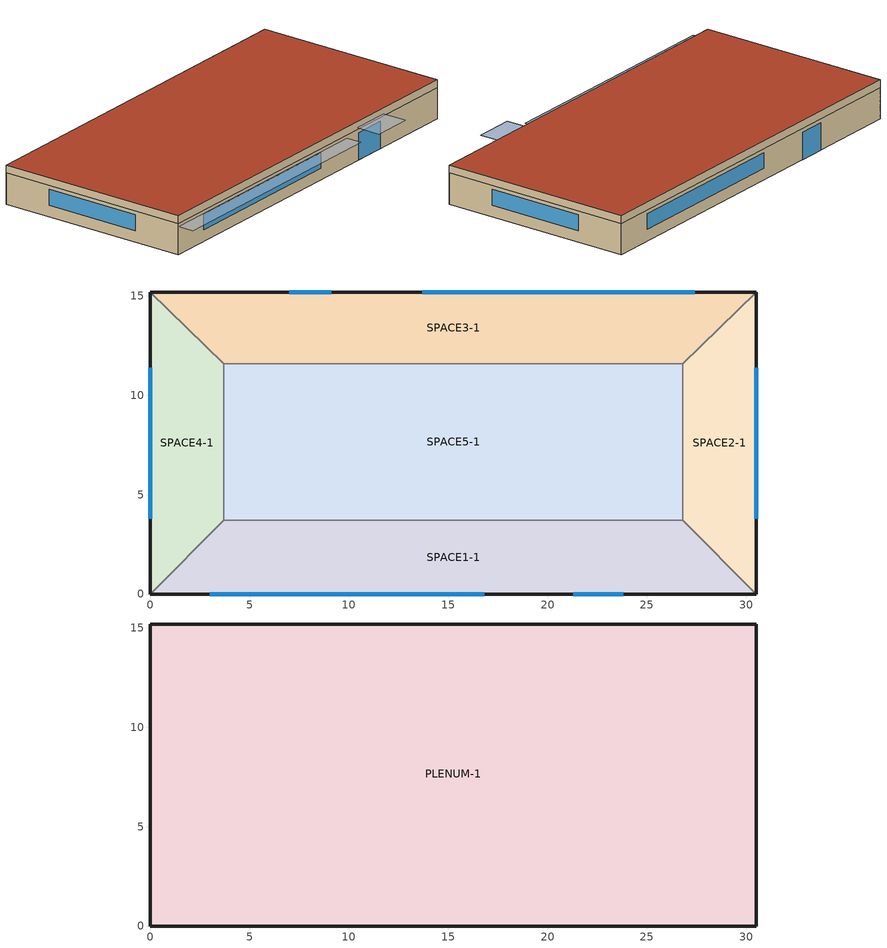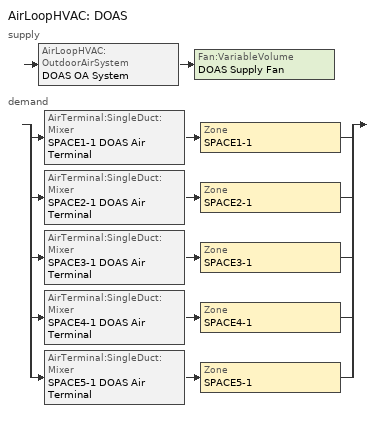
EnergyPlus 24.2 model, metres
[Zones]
SPACE3-1
 floor ground (FLOOR-SLAB-1): 26.8,11.6 3.7,11.6 0,15.2 30.5,15.2 z0
 wall outside (WALL-1): 30.5,15.2 0,15.2 z0:2.4
 wall to SPACE2-1 (INT-WALL-1): 26.8,11.6 30.5,15.2 z0:2.4
 wall to SPACE4-1 (INT-WALL-1): 0,15.2 3.7,11.6 z0:2.4
 wall to SPACE5-1 (INT-WALL-1): 3.7,11.6 26.8,11.6 z0:2.4
 window (Sgl Grey 3mm): 9.1,15.2 7,15.2 z0:2.1
 window (Dbl Clr 3mm/13mm Air): 27.4,15.2 13.7,15.2 z0.9:2.1
SPACE1-1
 floor ground (FLOOR-SLAB-1): 26.8,3.7 30.5,0 0,0 3.7,3.7 z0
 wall outside (WALL-1): 0,0 30.5,0 z0:2.4
 wall to SPACE2-1 (INT-WALL-1): 30.5,0 26.8,3.7 z0:2.4
 wall to SPACE4-1 (INT-WALL-1): 3.7,3.7 0,0 z0:2.4
 wall to SPACE5-1 (INT-WALL-1): 26.8,3.7 3.7,3.7 z0:2.4
 window (Sgl Grey 3mm): 21.3,0 23.8,0 z0:2.1
 window (Dbl Clr 3mm/13mm Air): 3,0 16.8,0 z0.9:2.1
SPACE2-1
 floor ground (FLOOR-SLAB-1): 26.8,11.6 30.5,15.2 30.5,0 26.8,3.7 z0
 wall outside (WALL-1): 30.5,0 30.5,15.2 z0:2.4
 wall to SPACE5-1 (INT-WALL-1): 26.8,11.6 26.8,3.7 z0:2.4
 window (Dbl Clr 3mm/13mm Air): 30.5,3.8 30.5,11.4 z0.9:2.1
SPACE4-1
 floor ground (FLOOR-SLAB-1): 3.7,3.7 0,0 0,15.2 3.7,11.6 z0
 wall outside (WALL-1): 0,15.2 0,0 z0:2.4
 wall to SPACE5-1 (INT-WALL-1): 3.7,3.7 3.7,11.6 z0:2.4
 window (Dbl Clr 3mm/13mm Air): 0,11.4 0,3.8 z0.9:2.1
SPACE5-1
 floor ground (FLOOR-SLAB-1): 26.8,11.6 26.8,3.7 3.7,3.7 3.7,11.6 z0
PLENUM-1
 floor to SPACE1-1 (CLNG-1): 26.8,3.7 30.5,0 0,0 3.7,3.7 z2.4
 floor to SPACE2-1 (CLNG-1): 26.8,11.6 30.5,15.2 30.5,0 26.8,3.7 z2.4
 floor to SPACE3-1 (CLNG-1): 26.8,11.6 3.7,11.6 0,15.2 30.5,15.2 z2.4
 floor to SPACE4-1 (CLNG-1): 3.7,3.7 0,0 0,15.2 3.7,11.6 z2.4
 floor to SPACE5-1 (CLNG-1): 26.8,11.6 26.8,3.7 3.7,3.7 3.7,11.6 z2.4
 wall outside (WALL-1): 30.5,15.2 0,15.2 0,0 30.5,0 30.5,15.2 z2.4:3
 roof outside (ROOF-1): 0,15.2 0,0 30.5,0 30.5,15.2 z3
shading: 0,-1.3 0,0 19.8,0 19.8,-1.3 z2.2; 21,-2 21,0 24.1,0 24.1,-2 z2.6
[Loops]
AirLoopHVAC 'DOAS'
 supply: AirLoopHVAC:OutdoorAirSystem 'DOAS OA System' > Fan:VariableVolume 'DOAS Supply Fan'
 demand: split
  | AirTerminal:SingleDuct:Mixer 'SPACE1-1 DOAS Air Terminal' > Zone 'SPACE1-1'
  | AirTerminal:SingleDuct:Mixer 'SPACE2-1 DOAS Air Terminal' > Zone 'SPACE2-1'
  | AirTerminal:SingleDuct:Mixer 'SPACE3-1 DOAS Air Terminal' > Zone 'SPACE3-1'
  | AirTerminal:SingleDuct:Mixer 'SPACE4-1 DOAS Air Terminal' > Zone 'SPACE4-1'
  | AirTerminal:SingleDuct:Mixer 'SPACE5-1 DOAS Air Terminal' > Zone 'SPACE5-1'
[Building]
FPFC with DOAS to Supply Side: Loads convergence tolerance value=0.04; Maximum number of warmup days=25; Minimum number of warmup days=6; North axis=30; Solar distribution=FullExterior; Temperature convergence tolerance value=0.4; Terrain=City
[Site:GroundTemperature:BuildingSurface]
22.03, 22.03, 22.13, 22.3, 22.43, 22.52, 22.62, 22.77, 22.78, 22.55, 22.44, 22.2
[Site:Location]
Miami Intl Ap FL USA WMO=722020: Elevation=11; Latitude=25.82; Longitude=-80.3; Time zone=-5
[SizingPeriod:DesignDay] Barometric pressure=101217; Day of month=21; Daylight saving time indicator=No; Humidity condition type=WetBulb; Rain indicator=No; Snow indicator=No; Solar model indicator=ASHRAEClearSky
Name | Daily dry bulb temperature range | Day type | Maximum dry bulb temperature | Month | Sky clearness | Wetbulb or dewpoint at maximum dry bulb | Wind direction | Wind speed
Miami Intl Ap Ann Clg .4% Condns DB=>MWB | 6.7 | SummerDesignDay | 33.2 | 7 | 1 | 25.3 | 140 | 4.5
Miami Intl Ap Ann Htg 99.6% Condns DB | 0 | WinterDesignDay | 8.7 | 1 | 0 | 8.7 | 340 | 3.8
[Construction]
CLNG-1: MAT-CLNG-1
Dbl Clr 3mm/13mm Air: CLEAR 3MM, AIR 13MM, CLEAR 3MM
FLOOR-SLAB-1: CC03
INT-WALL-1: GP02, AL21, GP02
ROOF-1: RG01, BR01, IN46, WD01
Sgl Grey 3mm: GREY 3MM
WALL-1: WD01, PW03, IN02, GP01
[Material] Thermal absorptance=0.9
Name | Conductivity | Density | Roughness | Solar absorptance | Specific heat | Thickness | Visible absorptance
BR01 | 0.162 | 1121 | VeryRough | 0.7 | 1464 | 0.0095 | 0.7
CC03 | 1.31 | 2243 | MediumRough | 0.65 | 837 | 0.1016 | 0.65
GP01 | 0.16 | 801 | MediumSmooth | 0.75 | 837 | 0.0127 | 0.75
GP02 | 0.16 | 801 | MediumSmooth | 0.75 | 837 | 0.0159 | 0.75
IN02 | 0.043 | 10 | Rough | 0.75 | 837 | 0.0901 | 0.75
IN46 | 0.023 | 24 | VeryRough | 0.5 | 1590 | 0.0762 | 0.5
PW03 | 0.115 | 545 | MediumSmooth | 0.78 | 1213 | 0.0127 | 0.78
RG01 | 1.442 | 881 | Rough | 0.65 | 1674 | 0.0127 | 0.65
WD01 | 0.115 | 513 | MediumSmooth | 0.78 | 1381 | 0.0191 | 0.78
[Material:AirGap]
AL21: Thermal resistance=0.157
[Material:NoMass]
MAT-CLNG-1: Roughness=Rough; Solar absorptance=0.65; Thermal absorptance=0.65; Thermal resistance=0.652259; Visible absorptance=0.65
[WindowMaterial:Gas]
AIR 13MM: Gas type=Air; Thickness=0.0127
[WindowMaterial:Glazing] Back side infrared hemispherical emissivity=0.84; Conductivity=0.9; Front side infrared hemispherical emissivity=0.84; Infrared transmittance at normal incidence=0; Optical data type=SpectralAverage; Thickness=0.003
Name | Back side solar reflectance at normal incidence | Back side visible reflectance at normal incidence | Front side solar reflectance at normal incidence | Front side visible reflectance at normal incidence | Solar transmittance at normal incidence | Visible transmittance at normal incidence
CLEAR 3MM | 0.075 | 0.081 | 0.075 | 0.081 | 0.837 | 0.898
GREY 3MM | 0.061 | 0.061 | 0.061 | 0.061 | 0.626 | 0.611
[AirLoopHVAC]
DOAS: Design supply air flow rate=Autosize
[AirTerminal:SingleDuct:Mixer] Per person ventilation rate mode=CurrentOccupancy
Name | Design specification outdoor air object | Mixer connection type | Zonehvac unit object
SPACE1-1 DOAS Air Terminal | SZ DSOA SPACE1-1 | InletSide | SPACE1-1 PTAC
SPACE2-1 DOAS Air Terminal | SZ DSOA SPACE2-1 | InletSide | SPACE2-1 PTAC
SPACE3-1 DOAS Air Terminal | SZ DSOA SPACE3-1 | InletSide | SPACE3-1 PTAC
SPACE4-1 DOAS Air Terminal | SZ DSOA SPACE4-1 | SupplySide | SPACE4-1 PTAC
SPACE5-1 DOAS Air Terminal | SZ DSOA SPACE5-1 | SupplySide | SPACE5-1 PTAC
[AvailabilityManager:Scheduled]
DOAS Availability: Schedule=FanAvailSched
[Coil:Cooling:DX:SingleSpeed] 2023 rated evaporator fan power per volume flow rate=934.4; Availability schedule=FanAvailSched; Energy input ratio function of flow fraction curve=HPACEIRFFF; Energy input ratio function of temperature curve=HPACEIRFT; Gross rated cooling cop=3; Gross rated sensible heat ratio=Autosize; Gross rated total cooling capacity=Autosize; Part load fraction correlation curve=HPACPLFFPLR; Rated air flow rate=Autosize; Total cooling capacity function of flow fraction curve=HPACCoolCapFFF; Total cooling capacity function of temperature curve=HPACCoolCapFT
SPACE1-1 PTAC CCoil; SPACE2-1 PTAC CCoil; SPACE3-1 PTAC CCoil; SPACE4-1 PTAC CCoil; SPACE5-1 PTAC CCoil
[Coil:Heating:Fuel] Availability schedule=FanAvailSched; Burner efficiency=0.8; Fuel type=NaturalGas; Nominal capacity=Autosize
SPACE1-1 Heating Coil; SPACE2-1 Heating Coil; SPACE3-1 Heating Coil; SPACE4-1 Heating Coil; SPACE5-1 Heating Coil
[Controller:OutdoorAir]
DOAS OA Controller: Economizer control action type=ModulateFlow; Economizer control type=NoEconomizer; Economizer minimum limit dry bulb temperature=12.2; Lockout type=NoLockout; Maximum outdoor air flow rate=Autosize; Minimum limit type=ProportionalMinimum; Minimum outdoor air flow rate=Autosize
[DesignSpecification:OutdoorAir] Outdoor air flow per person=0.0025; Outdoor air flow per zone=0; Outdoor air flow per zone floor area=0.0003; Outdoor air method=Sum
SZ DSOA SPACE1-1; SZ DSOA SPACE2-1; SZ DSOA SPACE3-1; SZ DSOA SPACE4-1; SZ DSOA SPACE5-1
[DesignSpecification:ZoneAirDistribution]
ZoneAirDistribution: Zone air distribution effectiveness in cooling mode=1; Zone air distribution effectiveness in heating mode=1; Zone secondary recirculation fraction=0
[ElectricEquipment] Design level calculation method=EquipmentLevel; Fraction latent=0; Fraction lost=0; Fraction radiant=0.3; Schedule=EQUIP-1
Name | Design level | Zone or zonelist or space or spacelist
SPACE1-1 ElecEq 1 | 1056 | SPACE1-1
SPACE2-1 ElecEq 1 | 456 | SPACE2-1
SPACE3-1 ElecEq 1 | 1056 | SPACE3-1
SPACE4-1 ElecEq 1 | 456 | SPACE4-1
SPACE5-1 ElecEq 1 | 1976 | SPACE5-1
[Fan:OnOff] Availability schedule=FanAvailSched; Fan total efficiency=0.7; Maximum flow rate=Autosize; Motor efficiency=0.9; Motor in airstream fraction=1; Pressure rise=75
SPACE1-1 Supply Fan; SPACE2-1 Supply Fan; SPACE3-1 Supply Fan; SPACE4-1 Supply Fan; SPACE5-1 Supply Fan
[Fan:VariableVolume]
DOAS Supply Fan: Availability schedule=FanAvailSched; Fan power coefficient 1=0.00153024; Fan power coefficient 2=0.00520806; Fan power coefficient 3=1.10862; Fan power coefficient 4=-0.116356; Fan power coefficient 5=0; Fan power minimum flow fraction=0; Fan power minimum flow rate input method=Fraction; Fan total efficiency=0.7; Maximum flow rate=Autosize; Motor efficiency=0.9; Motor in airstream fraction=1; Pressure rise=1000
[HeatExchanger:AirToAir:SensibleAndLatent]
DOAS Heat Recovery: Availability schedule=HVACTemplate-Always 1; Economizer lockout=Yes; Frost control type=MinimumExhaustTemperature; Heat exchanger type=Plate; Initial defrost time fraction=0.083; Latent effectiveness at 100 cooling air flow=0.65; Latent effectiveness at 100 heating air flow=0.65; Latent effectiveness of cooling air flow curve=LatEffectivenessTable; Latent effectiveness of heating air flow curve=LatEffectivenessTable; Nominal electric power=0; Nominal supply air flow rate=Autosize; Rate of defrost time fraction increase=0.012; Sensible effectiveness at 100 cooling air flow=0.7; Sensible effectiveness at 100 heating air flow=0.7; Sensible effectiveness of cooling air flow curve=SenEffectivenessTable; Sensible effectiveness of heating air flow curve=SenEffectivenessTable; Supply air outlet temperature control=No; Threshold temperature=1.7
[Lights] Design level calculation method=LightingLevel; End use subcategory=GeneralLights; Fraction radiant=0.59; Fraction replaceable=0; Fraction visible=0.2; Return air fraction=0; Schedule=LIGHTS-1
Name | Lighting level | Zone or zonelist or space or spacelist
SPACE1-1 Lights 1 | 1584 | SPACE1-1
SPACE2-1 Lights 1 | 684 | SPACE2-1
SPACE3-1 Lights 1 | 1584 | SPACE3-1
SPACE4-1 Lights 1 | 684 | SPACE4-1
SPACE5-1 Lights 1 | 2964 | SPACE5-1
[People] Activity level schedule=ActSchd; Fraction radiant=0.3; Number of people calculation method=People; Number of people schedule=OCCUPY-1
Name | Number of people | Zone or zonelist or space or spacelist
SPACE1-1 People 1 | 11 | SPACE1-1
SPACE2-1 People 1 | 5 | SPACE2-1
SPACE3-1 People 1 | 11 | SPACE3-1
SPACE4-1 People 1 | 5 | SPACE4-1
SPACE5-1 People 1 | 20 | SPACE5-1
[SetpointManager:Scheduled]
DOAS Cooling Supply Air Temp Manager: Control variable=Temperature; Schedule=Always 21.1; Setpoint node or nodelist=DOAS Mixed Air Outlet
[Sizing:System]
DOAS: 100 outdoor air in cooling=Yes; 100 outdoor air in heating=Yes; Central cooling capacity control method=OnOff; Central cooling design supply air humidity ratio=0.00924; Central cooling design supply air temperature=12.8; Central heating design supply air humidity ratio=0.003; Central heating design supply air temperature=12.2; Central heating maximum system air flow ratio=1; Cooling design capacity=Autosize; Cooling design capacity method=CoolingDesignCapacity; Cooling supply air flow rate=0; Cooling supply air flow rate method=DesignDay; Design outdoor air flow rate=Autosize; Heating design capacity=Autosize; Heating design capacity method=HeatingDesignCapacity; Heating supply air flow rate=0; Heating supply air flow rate method=DesignDay; Precool design humidity ratio=0.008; Precool design temperature=11; Preheat design humidity ratio=0.008; Preheat design temperature=2; System outdoor air method=ZoneSum; Type of load to size on=VentilationRequirement; Type of zone sum to use=NonCoincident; Zone maximum outdoor air fraction=1
[Sizing:Zone] Cooling design air flow method=DesignDay; Cooling design air flow rate=0; Cooling minimum air flow fraction=0; Dedicated outdoor air high setpoint temperature for design=15.6; Dedicated outdoor air system control strategy=ColdSupplyAir; Design specification zone air distribution object=ZoneAirDistribution; Heating design air flow method=DesignDay; Heating design air flow rate=0; Heating maximum air flow fraction=0; Zone cooling design supply air humidity ratio=0.008; Zone cooling design supply air temperature input method=SupplyAirTemperature; Zone heating design supply air humidity ratio=0.008; Zone heating design supply air temperature=50; Zone heating design supply air temperature input method=SupplyAirTemperature
Name | Account for dedicated outdoor air system | Dedicated outdoor air low setpoint temperature for design | Design specification outdoor air object | Zone cooling design supply air temperature
SPACE1-1 | No | 13.8 | SZ DSOA SPACE1-1 | 13.8
SPACE2-1 | No | 12.8 | SZ DSOA SPACE2-1 | 12.5
SPACE3-1 | No | 13.8 | SZ DSOA SPACE3-1 | 12.5
SPACE4-1 | Yes | 12.8 | SZ DSOA SPACE4-1 | 13.5
SPACE5-1 | Yes | 13.8 | SZ DSOA SPACE5-1 | 14.5
[ThermostatSetpoint:DualSetpoint]
All Zones Dual SP Control: Cooling setpoint temperature schedule=Clg-SetP-Sch; Heating setpoint temperature schedule=Htg-SetP-Sch
[Zone] Multiplier=1; Type=1
Name | Ceiling height | Volume
PLENUM-1 | 0.6096 | 283.2
SPACE1-1; SPACE3-1 | 2.4384 | 239.247
SPACE2-1; SPACE4-1 | 2.4384 | 103.311
SPACE5-1 | 2.4384 | 447.683
[ZoneControl:Thermostat] Control 1=All Zones Dual SP Control; Control type schedule=HVACTemplate-Always 4
Name | Zone or zonelist
SPACE1-1 Thermostat | SPACE1-1
SPACE2-1 Thermostat | SPACE2-1
SPACE3-1 Thermostat | SPACE3-1
SPACE4-1 Thermostat | SPACE4-1
SPACE5-1 Thermostat | SPACE5-1
[Zone equipment]
SPACE1-1: SPACE1-1 DOAS Air Terminal, SPACE1-1 PTAC
SPACE2-1: SPACE2-1 DOAS Air Terminal, SPACE2-1 PTAC
SPACE3-1: SPACE3-1 DOAS Air Terminal, SPACE3-1 PTAC
SPACE4-1: SPACE4-1 DOAS Air Terminal, SPACE4-1 PTAC
SPACE5-1: SPACE5-1 DOAS Air Terminal, SPACE5-1 PTAC
[ZoneHVAC:PackagedTerminalAirConditioner] Availability schedule=FanAvailSched; Cooling outdoor air flow rate=0; Cooling supply air flow rate=Autosize; Fan placement=BlowThrough; Heating outdoor air flow rate=0; Heating supply air flow rate=Autosize; No load outdoor air flow rate=0
Name | Cooling coil | Heating coil | Supply air fan | Supply air fan operating mode schedule
SPACE1-1 PTAC | SPACE1-1 PTAC CCoil | SPACE1-1 Heating Coil | SPACE1-1 Supply Fan | ContsFanSch
SPACE2-1 PTAC | SPACE2-1 PTAC CCoil | SPACE2-1 Heating Coil | SPACE2-1 Supply Fan | ContsFanSch
SPACE3-1 PTAC | SPACE3-1 PTAC CCoil | SPACE3-1 Heating Coil | SPACE3-1 Supply Fan | ContsFanSch
SPACE4-1 PTAC | SPACE4-1 PTAC CCoil | SPACE4-1 Heating Coil | SPACE4-1 Supply Fan | CyclingFanSch
SPACE5-1 PTAC | SPACE5-1 PTAC CCoil | SPACE5-1 Heating Coil | SPACE5-1 Supply Fan | CyclingFanSch
[ZoneInfiltration:DesignFlowRate] Constant term coefficient=0; Design flow rate calculation method=Flow/Zone; Schedule=INFIL-SCH; Temperature term coefficient=0; Velocity squared term coefficient=0; Velocity term coefficient=0.2237
Name | Design flow rate | Zone or zonelist or space or spacelist
SPACE1-1 Infil 1 | 0.0167 | SPACE1-1
SPACE2-1 Infil 1 | 0.00717 | SPACE2-1
SPACE3-1 Infil 1 | 0.0167 | SPACE3-1
SPACE4-1 Infil 1 | 0.00717 | SPACE4-1
SPACE5-1 Infil 1 | 0.031089 | SPACE5-1
[Curve:Biquadratic] Input unit type for x=Temperature; Input unit type for y=Temperature; Maximum value of x=23.88889; Maximum value of y=46.11111; Minimum value of x=12.77778; Minimum value of y=18; Output unit type=Dimensionless
Name | Coefficient1 constant | Coefficient2 x | Coefficient3 x 2 | Coefficient4 y | Coefficient5 y 2 | Coefficient6 x y
HPACCoolCapFT | 0.942588 | 0.00954335 | 0.00068377 | -0.0110427 | 5.249e-06 | -9.72e-06
HPACEIRFT | 0.342414 | 0.034885 | -0.0006237 | 0.00497722 | 0.000437951 | -0.000728028
[Curve:Quadratic]
Name | Maximum value of x | Minimum value of x | Coefficient1 constant | Coefficient2 x | Coefficient3 x 2
HPACCoolCapFFF | 1.5 | 0.5 | 0.8 | 0.2 | 0
HPACEIRFFF | 1.5 | 0.5 | 1.1552 | -0.1808 | 0.0256
HPACPLFFPLR | 1 | 0 | 0.85 | 0.15 | 0
[Schedule:Compact]
ActSchd: Through: 12/31, For: AllDays, Until: 24:00, 117.24
Always 21.1: Through: 12/31, For: AllDays, Until: 24:00, 21.1
Clg-SetP-Sch: Through: 12/31, For: WeekDays CustomDay1 CustomDay2, Until: 7:00, 32, Until: 21:00, 24, Until: 24:00, 32, For: WeekEnds Holiday, Until: 24:00, 32, For: SummerDesignDay, Until: 24:00, 24, For: WinterDesignDay, Until: 24:00, 32
ContsFanSch; HVACTemplate-Always 1: Through: 12/31, For: AllDays, Until: 24:00, 1
CyclingFanSch: Through: 12/31, For: AllDays, Until: 24:00, 0
EQUIP-1: Through: 12/31, For: WeekDays SummerDesignDay CustomDay1 CustomDay2, Until: 8:00, 0.02, Until: 9:00, 0.4, Until: 14:00, 0.9, Until: 15:00, 0.8, Until: 16:00, 0.7, Until: 18:00, 0.5, Until: 21:00, 0.3, Until: 24:00, 0.02, For: Weekends WinterDesignDay Holiday, Until: 24:00, 0.02
FanAvailSched: Through: 12/31, For: WeekDays CustomDay1 CustomDay2, Until: 7:00, 0, Until: 21:00, 1, Until: 24:00, 0, For: Weekends Holiday, Until: 24:00, 0, For: SummerDesignDay, Until: 24:00, 1, For: WinterDesignDay, Until: 24:00, 1
HVACTemplate-Always 4: Through: 12/31, For: AllDays, Until: 24:00, 4
Htg-SetP-Sch: Through: 12/31, For: WeekDays CustomDay1 CustomDay2, Until: 6:00, 13, Until: 7:00, 18, Until: 21:00, 23, Until: 24:00, 13, For: WeekEnds Holiday, Until: 24:00, 13, For: SummerDesignDay, Until: 24:00, 13, For: WinterDesignDay, Until: 24:00, 23
INFIL-SCH: Through: 12/31, For: WeekDays CustomDay1 CustomDay2, Until: 7:00, 1, Until: 21:00, 0, Until: 24:00, 1, For: Weekends Holiday, Until: 24:00, 1, For: SummerDesignDay, Until: 24:00, 1, For: WinterDesignDay, Until: 24:00, 1
LIGHTS-1: Through: 12/31, For: WeekDays SummerDesignDay CustomDay1 CustomDay2, Until: 8:00, 0.05, Until: 9:00, 0.9, Until: 10:00, 0.95, Until: 11:00, 1, Until: 12:00, 0.95, Until: 13:00, 0.8, Until: 14:00, 0.9, Until: 18:00, 1, Until: 19:00, 0.6, Until: 21:00, 0.4, Until: 24:00, 0.05, For: Weekends WinterDesignDay Holiday, Until: 24:00, 0.05
OCCUPY-1: Through: 12/31, For: WeekDays SummerDesignDay CustomDay1 CustomDay2, Until: 8:00, 0, Until: 11:00, 1, Until: 12:00, 0.8, Until: 13:00, 0.4, Until: 14:00, 0.8, Until: 18:00, 1, Until: 19:00, 0.5, Until: 21:00, 0.1, Until: 24:00, 0, For: Weekends WinterDesignDay Holiday, Until: 24:00, 0
[Table:IndependentVariable]
airFlowRatio: Linear, Linear, 10, 0, Dimensionless, 0.75, 1
[Table:IndependentVariableList]
effectiveness_IndependentVariableList: airFlowRatio
[Table:Lookup]
LatEffectivenessTable: effectiveness_IndependentVariableList, 10, 0, 0.65, DivisorOnly, Dimensionless, 0.7, 0.65
SenEffectivenessTable: effectiveness_IndependentVariableList, 10, 0, 0.7, DivisorOnly, Dimensionless, 0.75, 0.7
